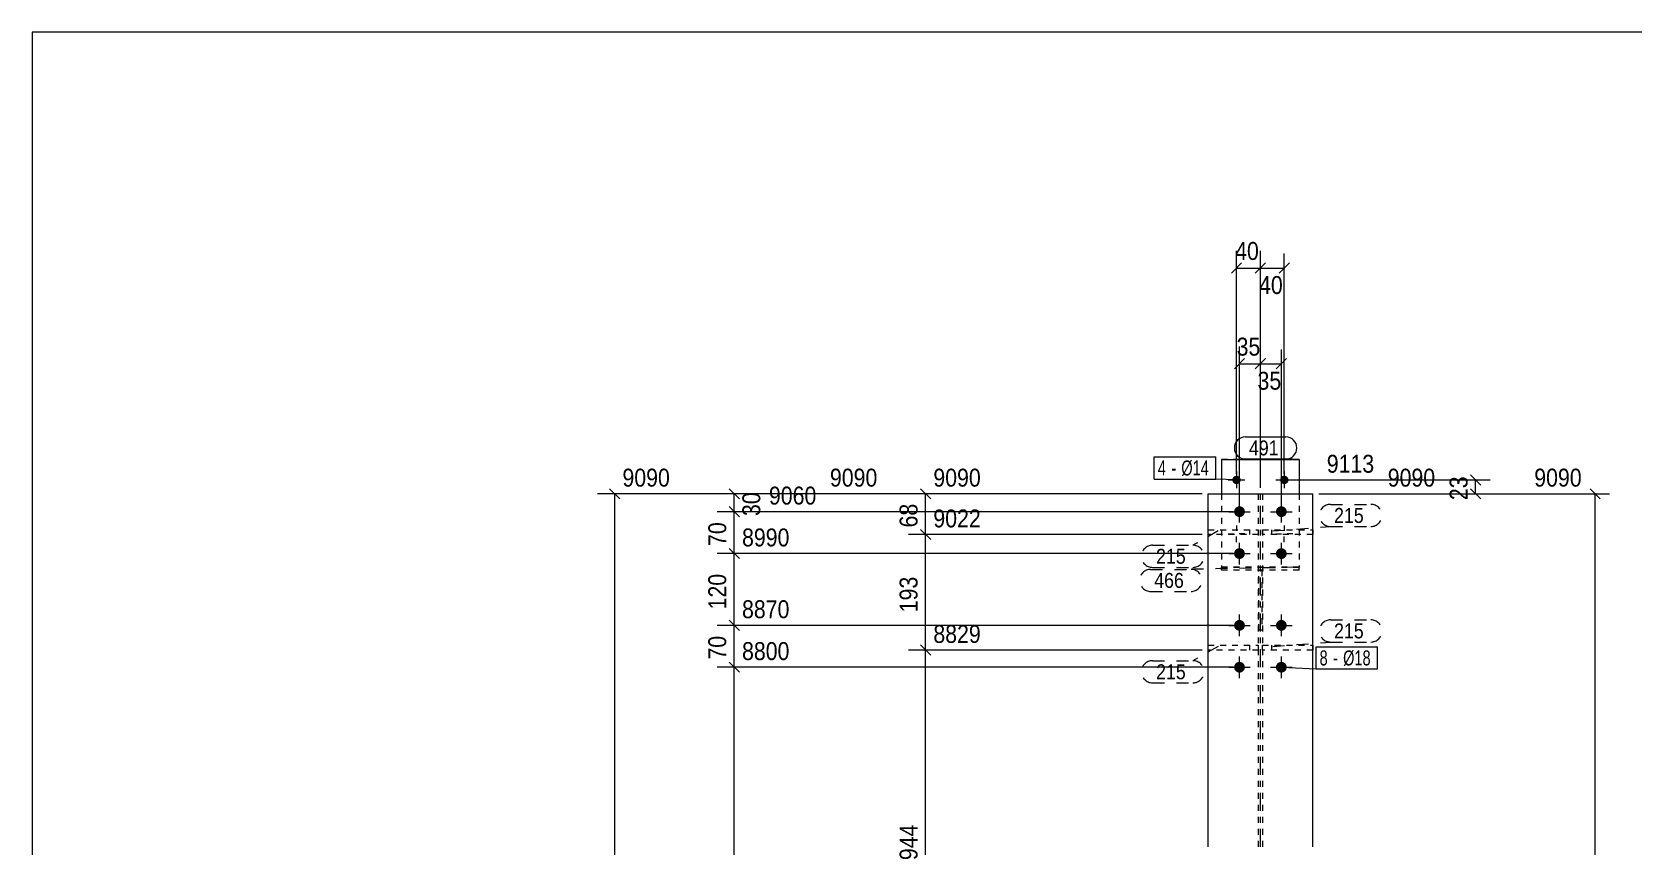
# Model space of a CAD drawing. Header units: millimetres. Extents: x 2 to 825, y 1 to 579.
# Drawn here: x 5 to 272.9, y 442.8 to 579 of the extents above; entities that cross this region are included whole.
import ezdxf

# ---------------------------------------------------------------- set-up
doc = ezdxf.new("R2010")
doc.units = ezdxf.units.MM
for name, pattern in [('XKITLINE00', [0]), ('XKITLINE01', [4, 1, -1, 1, -1]), ('XKITLINE02', [4, 2, -2]), ('XKITLINE03', [6, 3, -1, 1, -1])]:
    doc.linetypes.add(name, pattern=pattern)
for name, color, linetype, lineweight in [('Bolt', 3, 'Continuous', 0), ('BoltMark', 7, 'Continuous', 0), ('Dimensions', 7, 'Continuous', 0), ('DrawingSheet', 5, 'Continuous', 0), ('Part', 2, 'Continuous', 0), ('PartMark', 7, 'Continuous', 0)]:
    doc.layers.add(name, color=color, linetype=linetype, lineweight=lineweight)
doc.styles.add('ARIAL', font='ARIAL.TTF')
doc.styles.add('ARIAL_NARROW', font='ARIALN.TTF')

# ---------------------------------------------------------------- blocks, each defined once
blk = doc.blocks.new('*A42')
at = {"layer": 'Bolt'}
for points in [[(206.05, 498.85), (206.05, 498.89), (206.06, 498.94), (206.07, 498.98), (206.08, 499.02), (206.09, 499.07), (206.1, 499.11), (206.12, 499.15), (206.14, 499.19), (206.16, 499.23), (206.18, 499.27), (206.2, 499.3), (206.23, 499.34), (206.25, 499.38), (206.28, 499.41), (206.31, 499.44), (206.35, 499.47), (206.38, 499.5), (206.41, 499.53), (206.45, 499.55), (206.49, 499.58), (206.53, 499.6), (206.57, 499.62), (206.61, 499.64), (206.65, 499.65), (206.69, 499.67), (206.73, 499.68), (206.77, 499.69), (206.82, 499.7), (206.86, 499.7), (206.91, 499.7), (206.95, 499.7), (206.99, 499.7), (207.04, 499.7), (207.08, 499.7), (207.13, 499.69), (207.17, 499.68), (207.21, 499.67), (207.25, 499.65), (207.29, 499.64), (207.33, 499.62), (207.37, 499.6), (207.41, 499.58), (207.45, 499.55), (207.49, 499.53), (207.52, 499.5), (207.55, 499.47), (207.59, 499.44), (207.62, 499.41), (207.65, 499.38), (207.67, 499.34), (207.7, 499.3), (207.72, 499.27), (207.74, 499.23), (207.76, 499.19), (207.78, 499.15), (207.8, 499.11), (207.81, 499.07), (207.82, 499.02), (207.83, 498.98), (207.84, 498.94), (207.85, 498.89), (207.85, 498.85), (207.85, 498.8), (207.85, 498.76), (207.85, 498.72), (207.84, 498.67), (207.83, 498.63), (207.82, 498.59), (207.81, 498.54), (207.8, 498.5), (207.78, 498.46), (207.76, 498.42), (207.74, 498.38), (207.72, 498.34), (207.7, 498.3), (207.67, 498.27), (207.65, 498.23), (207.62, 498.2), (207.59, 498.17), (207.55, 498.14), (207.52, 498.11), (207.49, 498.08), (207.45, 498.06), (207.41, 498.03), (207.37, 498.01), (207.33, 497.99), (207.29, 497.97), (207.25, 497.96), (207.21, 497.94), (207.17, 497.93), (207.13, 497.92), (207.08, 497.91), (207.04, 497.91), (206.99, 497.91), (206.95, 497.9), (206.91, 497.91), (206.86, 497.91), (206.82, 497.91), (206.77, 497.92), (206.73, 497.93), (206.69, 497.94), (206.65, 497.96), (206.61, 497.97), (206.57, 497.99), (206.53, 498.01), (206.49, 498.03), (206.45, 498.06), (206.41, 498.08), (206.38, 498.11), (206.35, 498.14), (206.31, 498.17), (206.28, 498.2), (206.25, 498.23), (206.23, 498.27), (206.2, 498.3), (206.18, 498.34), (206.16, 498.38), (206.14, 498.42), (206.12, 498.46), (206.1, 498.5), (206.09, 498.54), (206.08, 498.59), (206.07, 498.63), (206.06, 498.67), (206.05, 498.72), (206.05, 498.76), (206.05, 498.8)], [(213.05, 498.85), (213.05, 498.89), (213.06, 498.94), (213.07, 498.98), (213.08, 499.02), (213.09, 499.07), (213.1, 499.11), (213.12, 499.15), (213.14, 499.19), (213.16, 499.23), (213.18, 499.27), (213.2, 499.3), (213.23, 499.34), (213.25, 499.38), (213.28, 499.41), (213.31, 499.44), (213.35, 499.47), (213.38, 499.5), (213.41, 499.53), (213.45, 499.55), (213.49, 499.58), (213.53, 499.6), (213.57, 499.62), (213.61, 499.64), (213.65, 499.65), (213.69, 499.67), (213.73, 499.68), (213.77, 499.69), (213.82, 499.7), (213.86, 499.7), (213.91, 499.7), (213.95, 499.7), (213.99, 499.7), (214.04, 499.7), (214.08, 499.7), (214.13, 499.69), (214.17, 499.68), (214.21, 499.67), (214.25, 499.65), (214.29, 499.64), (214.33, 499.62), (214.37, 499.6), (214.41, 499.58), (214.45, 499.55), (214.49, 499.53), (214.52, 499.5), (214.55, 499.47), (214.59, 499.44), (214.62, 499.41), (214.65, 499.38), (214.67, 499.34), (214.7, 499.3), (214.72, 499.27), (214.74, 499.23), (214.76, 499.19), (214.78, 499.15), (214.8, 499.11), (214.81, 499.07), (214.82, 499.02), (214.83, 498.98), (214.84, 498.94), (214.85, 498.89), (214.85, 498.85), (214.85, 498.8), (214.85, 498.76), (214.85, 498.72), (214.84, 498.67), (214.83, 498.63), (214.82, 498.59), (214.81, 498.54), (214.8, 498.5), (214.78, 498.46), (214.76, 498.42), (214.74, 498.38), (214.72, 498.34), (214.7, 498.3), (214.67, 498.27), (214.65, 498.23), (214.62, 498.2), (214.59, 498.17), (214.55, 498.14), (214.52, 498.11), (214.49, 498.08), (214.45, 498.06), (214.41, 498.03), (214.37, 498.01), (214.33, 497.99), (214.29, 497.97), (214.25, 497.96), (214.21, 497.94), (214.17, 497.93), (214.13, 497.92), (214.08, 497.91), (214.04, 497.91), (213.99, 497.91), (213.95, 497.9), (213.91, 497.91), (213.86, 497.91), (213.82, 497.91), (213.77, 497.92), (213.73, 497.93), (213.69, 497.94), (213.65, 497.96), (213.61, 497.97), (213.57, 497.99), (213.53, 498.01), (213.49, 498.03), (213.45, 498.06), (213.41, 498.08), (213.38, 498.11), (213.35, 498.14), (213.31, 498.17), (213.28, 498.2), (213.25, 498.23), (213.23, 498.27), (213.2, 498.3), (213.18, 498.34), (213.16, 498.38), (213.14, 498.42), (213.12, 498.46), (213.1, 498.5), (213.09, 498.54), (213.08, 498.59), (213.07, 498.63), (213.06, 498.67), (213.05, 498.72), (213.05, 498.76), (213.05, 498.8)], [(206.05, 491.85), (206.05, 491.89), (206.06, 491.94), (206.07, 491.98), (206.08, 492.02), (206.09, 492.07), (206.1, 492.11), (206.12, 492.15), (206.14, 492.19), (206.16, 492.23), (206.18, 492.27), (206.2, 492.3), (206.23, 492.34), (206.25, 492.38), (206.28, 492.41), (206.31, 492.44), (206.35, 492.47), (206.38, 492.5), (206.41, 492.53), (206.45, 492.55), (206.49, 492.58), (206.53, 492.6), (206.57, 492.62), (206.61, 492.64), (206.65, 492.65), (206.69, 492.67), (206.73, 492.68), (206.77, 492.69), (206.82, 492.7), (206.86, 492.7), (206.91, 492.7), (206.95, 492.7), (206.99, 492.7), (207.04, 492.7), (207.08, 492.7), (207.13, 492.69), (207.17, 492.68), (207.21, 492.67), (207.25, 492.65), (207.29, 492.64), (207.33, 492.62), (207.37, 492.6), (207.41, 492.58), (207.45, 492.55), (207.49, 492.53), (207.52, 492.5), (207.55, 492.47), (207.59, 492.44), (207.62, 492.41), (207.65, 492.38), (207.67, 492.34), (207.7, 492.3), (207.72, 492.27), (207.74, 492.23), (207.76, 492.19), (207.78, 492.15), (207.8, 492.11), (207.81, 492.07), (207.82, 492.02), (207.83, 491.98), (207.84, 491.94), (207.85, 491.89), (207.85, 491.85), (207.85, 491.8), (207.85, 491.76), (207.85, 491.72), (207.84, 491.67), (207.83, 491.63), (207.82, 491.59), (207.81, 491.54), (207.8, 491.5), (207.78, 491.46), (207.76, 491.42), (207.74, 491.38), (207.72, 491.34), (207.7, 491.3), (207.67, 491.27), (207.65, 491.23), (207.62, 491.2), (207.59, 491.17), (207.55, 491.14), (207.52, 491.11), (207.49, 491.08), (207.45, 491.06), (207.41, 491.03), (207.37, 491.01), (207.33, 490.99), (207.29, 490.97), (207.25, 490.96), (207.21, 490.94), (207.17, 490.93), (207.13, 490.92), (207.08, 490.91), (207.04, 490.91), (206.99, 490.91), (206.95, 490.9), (206.91, 490.91), (206.86, 490.91), (206.82, 490.91), (206.77, 490.92), (206.73, 490.93), (206.69, 490.94), (206.65, 490.96), (206.61, 490.97), (206.57, 490.99), (206.53, 491.01), (206.49, 491.03), (206.45, 491.06), (206.41, 491.08), (206.38, 491.11), (206.35, 491.14), (206.31, 491.17), (206.28, 491.2), (206.25, 491.23), (206.23, 491.27), (206.2, 491.3), (206.18, 491.34), (206.16, 491.38), (206.14, 491.42), (206.12, 491.46), (206.1, 491.5), (206.09, 491.54), (206.08, 491.59), (206.07, 491.63), (206.06, 491.67), (206.05, 491.72), (206.05, 491.76), (206.05, 491.8)], [(213.05, 491.85), (213.05, 491.89), (213.06, 491.94), (213.07, 491.98), (213.08, 492.02), (213.09, 492.07), (213.1, 492.11), (213.12, 492.15), (213.14, 492.19), (213.16, 492.23), (213.18, 492.27), (213.2, 492.3), (213.23, 492.34), (213.25, 492.38), (213.28, 492.41), (213.31, 492.44), (213.35, 492.47), (213.38, 492.5), (213.41, 492.53), (213.45, 492.55), (213.49, 492.58), (213.53, 492.6), (213.57, 492.62), (213.61, 492.64), (213.65, 492.65), (213.69, 492.67), (213.73, 492.68), (213.77, 492.69), (213.82, 492.7), (213.86, 492.7), (213.91, 492.7), (213.95, 492.7), (213.99, 492.7), (214.04, 492.7), (214.08, 492.7), (214.13, 492.69), (214.17, 492.68), (214.21, 492.67), (214.25, 492.65), (214.29, 492.64), (214.33, 492.62), (214.37, 492.6), (214.41, 492.58), (214.45, 492.55), (214.49, 492.53), (214.52, 492.5), (214.55, 492.47), (214.59, 492.44), (214.62, 492.41), (214.65, 492.38), (214.67, 492.34), (214.7, 492.3), (214.72, 492.27), (214.74, 492.23), (214.76, 492.19), (214.78, 492.15), (214.8, 492.11), (214.81, 492.07), (214.82, 492.02), (214.83, 491.98), (214.84, 491.94), (214.85, 491.89), (214.85, 491.85), (214.85, 491.8), (214.85, 491.76), (214.85, 491.72), (214.84, 491.67), (214.83, 491.63), (214.82, 491.59), (214.81, 491.54), (214.8, 491.5), (214.78, 491.46), (214.76, 491.42), (214.74, 491.38), (214.72, 491.34), (214.7, 491.3), (214.67, 491.27), (214.65, 491.23), (214.62, 491.2), (214.59, 491.17), (214.55, 491.14), (214.52, 491.11), (214.49, 491.08), (214.45, 491.06), (214.41, 491.03), (214.37, 491.01), (214.33, 490.99), (214.29, 490.97), (214.25, 490.96), (214.21, 490.94), (214.17, 490.93), (214.13, 490.92), (214.08, 490.91), (214.04, 490.91), (213.99, 490.91), (213.95, 490.9), (213.91, 490.91), (213.86, 490.91), (213.82, 490.91), (213.77, 490.92), (213.73, 490.93), (213.69, 490.94), (213.65, 490.96), (213.61, 490.97), (213.57, 490.99), (213.53, 491.01), (213.49, 491.03), (213.45, 491.06), (213.41, 491.08), (213.38, 491.11), (213.35, 491.14), (213.31, 491.17), (213.28, 491.2), (213.25, 491.23), (213.23, 491.27), (213.2, 491.3), (213.18, 491.34), (213.16, 491.38), (213.14, 491.42), (213.12, 491.46), (213.1, 491.5), (213.09, 491.54), (213.08, 491.59), (213.07, 491.63), (213.06, 491.67), (213.05, 491.72), (213.05, 491.76), (213.05, 491.8)], [(206.05, 479.85), (206.05, 479.89), (206.06, 479.94), (206.07, 479.98), (206.08, 480.02), (206.09, 480.07), (206.1, 480.11), (206.12, 480.15), (206.14, 480.19), (206.16, 480.23), (206.18, 480.27), (206.2, 480.3), (206.23, 480.34), (206.25, 480.38), (206.28, 480.41), (206.31, 480.44), (206.35, 480.47), (206.38, 480.5), (206.41, 480.53), (206.45, 480.55), (206.49, 480.58), (206.53, 480.6), (206.57, 480.62), (206.61, 480.64), (206.65, 480.65), (206.69, 480.67), (206.73, 480.68), (206.77, 480.69), (206.82, 480.7), (206.86, 480.7), (206.91, 480.7), (206.95, 480.7), (206.99, 480.7), (207.04, 480.7), (207.08, 480.7), (207.13, 480.69), (207.17, 480.68), (207.21, 480.67), (207.25, 480.65), (207.29, 480.64), (207.33, 480.62), (207.37, 480.6), (207.41, 480.58), (207.45, 480.55), (207.49, 480.53), (207.52, 480.5), (207.55, 480.47), (207.59, 480.44), (207.62, 480.41), (207.65, 480.38), (207.67, 480.34), (207.7, 480.3), (207.72, 480.27), (207.74, 480.23), (207.76, 480.19), (207.78, 480.15), (207.8, 480.11), (207.81, 480.07), (207.82, 480.02), (207.83, 479.98), (207.84, 479.94), (207.85, 479.89), (207.85, 479.85), (207.85, 479.8), (207.85, 479.76), (207.85, 479.72), (207.84, 479.67), (207.83, 479.63), (207.82, 479.59), (207.81, 479.54), (207.8, 479.5), (207.78, 479.46), (207.76, 479.42), (207.74, 479.38), (207.72, 479.34), (207.7, 479.3), (207.67, 479.27), (207.65, 479.23), (207.62, 479.2), (207.59, 479.17), (207.55, 479.14), (207.52, 479.11), (207.49, 479.08), (207.45, 479.06), (207.41, 479.03), (207.37, 479.01), (207.33, 478.99), (207.29, 478.97), (207.25, 478.96), (207.21, 478.94), (207.17, 478.93), (207.13, 478.92), (207.08, 478.91), (207.04, 478.91), (206.99, 478.91), (206.95, 478.9), (206.91, 478.91), (206.86, 478.91), (206.82, 478.91), (206.77, 478.92), (206.73, 478.93), (206.69, 478.94), (206.65, 478.96), (206.61, 478.97), (206.57, 478.99), (206.53, 479.01), (206.49, 479.03), (206.45, 479.06), (206.41, 479.08), (206.38, 479.11), (206.35, 479.14), (206.31, 479.17), (206.28, 479.2), (206.25, 479.23), (206.23, 479.27), (206.2, 479.3), (206.18, 479.34), (206.16, 479.38), (206.14, 479.42), (206.12, 479.46), (206.1, 479.5), (206.09, 479.54), (206.08, 479.59), (206.07, 479.63), (206.06, 479.67), (206.05, 479.72), (206.05, 479.76), (206.05, 479.8)], [(213.05, 479.85), (213.05, 479.89), (213.06, 479.94), (213.07, 479.98), (213.08, 480.02), (213.09, 480.07), (213.1, 480.11), (213.12, 480.15), (213.14, 480.19), (213.16, 480.23), (213.18, 480.27), (213.2, 480.3), (213.23, 480.34), (213.25, 480.38), (213.28, 480.41), (213.31, 480.44), (213.35, 480.47), (213.38, 480.5), (213.41, 480.53), (213.45, 480.55), (213.49, 480.58), (213.53, 480.6), (213.57, 480.62), (213.61, 480.64), (213.65, 480.65), (213.69, 480.67), (213.73, 480.68), (213.77, 480.69), (213.82, 480.7), (213.86, 480.7), (213.91, 480.7), (213.95, 480.7), (213.99, 480.7), (214.04, 480.7), (214.08, 480.7), (214.13, 480.69), (214.17, 480.68), (214.21, 480.67), (214.25, 480.65), (214.29, 480.64), (214.33, 480.62), (214.37, 480.6), (214.41, 480.58), (214.45, 480.55), (214.49, 480.53), (214.52, 480.5), (214.55, 480.47), (214.59, 480.44), (214.62, 480.41), (214.65, 480.38), (214.67, 480.34), (214.7, 480.3), (214.72, 480.27), (214.74, 480.23), (214.76, 480.19), (214.78, 480.15), (214.8, 480.11), (214.81, 480.07), (214.82, 480.02), (214.83, 479.98), (214.84, 479.94), (214.85, 479.89), (214.85, 479.85), (214.85, 479.8), (214.85, 479.76), (214.85, 479.72), (214.84, 479.67), (214.83, 479.63), (214.82, 479.59), (214.81, 479.54), (214.8, 479.5), (214.78, 479.46), (214.76, 479.42), (214.74, 479.38), (214.72, 479.34), (214.7, 479.3), (214.67, 479.27), (214.65, 479.23), (214.62, 479.2), (214.59, 479.17), (214.55, 479.14), (214.52, 479.11), (214.49, 479.08), (214.45, 479.06), (214.41, 479.03), (214.37, 479.01), (214.33, 478.99), (214.29, 478.97), (214.25, 478.96), (214.21, 478.94), (214.17, 478.93), (214.13, 478.92), (214.08, 478.91), (214.04, 478.91), (213.99, 478.91), (213.95, 478.9), (213.91, 478.91), (213.86, 478.91), (213.82, 478.91), (213.77, 478.92), (213.73, 478.93), (213.69, 478.94), (213.65, 478.96), (213.61, 478.97), (213.57, 478.99), (213.53, 479.01), (213.49, 479.03), (213.45, 479.06), (213.41, 479.08), (213.38, 479.11), (213.35, 479.14), (213.31, 479.17), (213.28, 479.2), (213.25, 479.23), (213.23, 479.27), (213.2, 479.3), (213.18, 479.34), (213.16, 479.38), (213.14, 479.42), (213.12, 479.46), (213.1, 479.5), (213.09, 479.54), (213.08, 479.59), (213.07, 479.63), (213.06, 479.67), (213.05, 479.72), (213.05, 479.76), (213.05, 479.8)], [(206.05, 472.85), (206.05, 472.89), (206.06, 472.94), (206.07, 472.98), (206.08, 473.02), (206.09, 473.07), (206.1, 473.11), (206.12, 473.15), (206.14, 473.19), (206.16, 473.23), (206.18, 473.27), (206.2, 473.3), (206.23, 473.34), (206.25, 473.38), (206.28, 473.41), (206.31, 473.44), (206.35, 473.47), (206.38, 473.5), (206.41, 473.53), (206.45, 473.55), (206.49, 473.58), (206.53, 473.6), (206.57, 473.62), (206.61, 473.64), (206.65, 473.65), (206.69, 473.67), (206.73, 473.68), (206.77, 473.69), (206.82, 473.7), (206.86, 473.7), (206.91, 473.7), (206.95, 473.7), (206.99, 473.7), (207.04, 473.7), (207.08, 473.7), (207.13, 473.69), (207.17, 473.68), (207.21, 473.67), (207.25, 473.65), (207.29, 473.64), (207.33, 473.62), (207.37, 473.6), (207.41, 473.58), (207.45, 473.55), (207.49, 473.53), (207.52, 473.5), (207.55, 473.47), (207.59, 473.44), (207.62, 473.41), (207.65, 473.38), (207.67, 473.34), (207.7, 473.3), (207.72, 473.27), (207.74, 473.23), (207.76, 473.19), (207.78, 473.15), (207.8, 473.11), (207.81, 473.07), (207.82, 473.02), (207.83, 472.98), (207.84, 472.94), (207.85, 472.89), (207.85, 472.85), (207.85, 472.8), (207.85, 472.76), (207.85, 472.72), (207.84, 472.67), (207.83, 472.63), (207.82, 472.59), (207.81, 472.54), (207.8, 472.5), (207.78, 472.46), (207.76, 472.42), (207.74, 472.38), (207.72, 472.34), (207.7, 472.3), (207.67, 472.27), (207.65, 472.23), (207.62, 472.2), (207.59, 472.17), (207.55, 472.14), (207.52, 472.11), (207.49, 472.08), (207.45, 472.06), (207.41, 472.03), (207.37, 472.01), (207.33, 471.99), (207.29, 471.97), (207.25, 471.96), (207.21, 471.94), (207.17, 471.93), (207.13, 471.92), (207.08, 471.91), (207.04, 471.91), (206.99, 471.91), (206.95, 471.9), (206.91, 471.91), (206.86, 471.91), (206.82, 471.91), (206.77, 471.92), (206.73, 471.93), (206.69, 471.94), (206.65, 471.96), (206.61, 471.97), (206.57, 471.99), (206.53, 472.01), (206.49, 472.03), (206.45, 472.06), (206.41, 472.08), (206.38, 472.11), (206.35, 472.14), (206.31, 472.17), (206.28, 472.2), (206.25, 472.23), (206.23, 472.27), (206.2, 472.3), (206.18, 472.34), (206.16, 472.38), (206.14, 472.42), (206.12, 472.46), (206.1, 472.5), (206.09, 472.54), (206.08, 472.59), (206.07, 472.63), (206.06, 472.67), (206.05, 472.72), (206.05, 472.76), (206.05, 472.8)], [(213.05, 472.85), (213.05, 472.89), (213.06, 472.94), (213.07, 472.98), (213.08, 473.02), (213.09, 473.07), (213.1, 473.11), (213.12, 473.15), (213.14, 473.19), (213.16, 473.23), (213.18, 473.27), (213.2, 473.3), (213.23, 473.34), (213.25, 473.38), (213.28, 473.41), (213.31, 473.44), (213.35, 473.47), (213.38, 473.5), (213.41, 473.53), (213.45, 473.55), (213.49, 473.58), (213.53, 473.6), (213.57, 473.62), (213.61, 473.64), (213.65, 473.65), (213.69, 473.67), (213.73, 473.68), (213.77, 473.69), (213.82, 473.7), (213.86, 473.7), (213.91, 473.7), (213.95, 473.7), (213.99, 473.7), (214.04, 473.7), (214.08, 473.7), (214.13, 473.69), (214.17, 473.68), (214.21, 473.67), (214.25, 473.65), (214.29, 473.64), (214.33, 473.62), (214.37, 473.6), (214.41, 473.58), (214.45, 473.55), (214.49, 473.53), (214.52, 473.5), (214.55, 473.47), (214.59, 473.44), (214.62, 473.41), (214.65, 473.38), (214.67, 473.34), (214.7, 473.3), (214.72, 473.27), (214.74, 473.23), (214.76, 473.19), (214.78, 473.15), (214.8, 473.11), (214.81, 473.07), (214.82, 473.02), (214.83, 472.98), (214.84, 472.94), (214.85, 472.89), (214.85, 472.85), (214.85, 472.8), (214.85, 472.76), (214.85, 472.72), (214.84, 472.67), (214.83, 472.63), (214.82, 472.59), (214.81, 472.54), (214.8, 472.5), (214.78, 472.46), (214.76, 472.42), (214.74, 472.38), (214.72, 472.34), (214.7, 472.3), (214.67, 472.27), (214.65, 472.23), (214.62, 472.2), (214.59, 472.17), (214.55, 472.14), (214.52, 472.11), (214.49, 472.08), (214.45, 472.06), (214.41, 472.03), (214.37, 472.01), (214.33, 471.99), (214.29, 471.97), (214.25, 471.96), (214.21, 471.94), (214.17, 471.93), (214.13, 471.92), (214.08, 471.91), (214.04, 471.91), (213.99, 471.91), (213.95, 471.9), (213.91, 471.91), (213.86, 471.91), (213.82, 471.91), (213.77, 471.92), (213.73, 471.93), (213.69, 471.94), (213.65, 471.96), (213.61, 471.97), (213.57, 471.99), (213.53, 472.01), (213.49, 472.03), (213.45, 472.06), (213.41, 472.08), (213.38, 472.11), (213.35, 472.14), (213.31, 472.17), (213.28, 472.2), (213.25, 472.23), (213.23, 472.27), (213.2, 472.3), (213.18, 472.34), (213.16, 472.38), (213.14, 472.42), (213.12, 472.46), (213.1, 472.5), (213.09, 472.54), (213.08, 472.59), (213.07, 472.63), (213.06, 472.67), (213.05, 472.72), (213.05, 472.76), (213.05, 472.8)]]:
    blk.add_hatch(color=3, dxfattribs=at).paths.add_polyline_path(points, flags=17)
at = {"layer": 'Bolt', "color": 3, "linetype": 'XKITLINE00', "lineweight": 0}
for p, q in [((205.15, 498.8), (208.75, 498.8)), ((206.95, 497), (206.95, 500.6)), ((212.15, 498.8), (215.75, 498.8)), ((213.95, 497), (213.95, 500.6)), ((206.95, 490), (206.95, 493.6)), ((213.95, 490), (213.95, 493.6)), ((205.15, 491.8), (208.75, 491.8)), ((212.15, 491.8), (215.75, 491.8)), ((205.15, 479.8), (208.75, 479.8)), ((206.95, 478), (206.95, 481.6)), ((212.15, 479.8), (215.75, 479.8)), ((213.95, 478), (213.95, 481.6)), ((206.95, 471), (206.95, 474.6)), ((213.95, 471), (213.95, 474.6)), ((205.15, 472.8), (208.75, 472.8)), ((212.15, 472.8), (215.75, 472.8))]:
    blk.add_line(p, q, dxfattribs=at)
blk = doc.blocks.new('*A47')
at = {"layer": 'Bolt'}
for points in [[(207.15, 504.08), (207.15, 504.05), (207.14, 504.02), (207.14, 503.98), (207.13, 503.95), (207.12, 503.92), (207.11, 503.88), (207.1, 503.85), (207.08, 503.82), (207.07, 503.79), (207.05, 503.76), (207.03, 503.73), (207.01, 503.7), (206.99, 503.68), (206.97, 503.65), (206.94, 503.62), (206.92, 503.6), (206.89, 503.58), (206.87, 503.56), (206.84, 503.54), (206.81, 503.52), (206.78, 503.5), (206.75, 503.49), (206.72, 503.47), (206.69, 503.46), (206.65, 503.45), (206.62, 503.44), (206.59, 503.43), (206.55, 503.43), (206.52, 503.42), (206.48, 503.42), (206.45, 503.42), (206.42, 503.42), (206.38, 503.42), (206.35, 503.43), (206.31, 503.43), (206.28, 503.44), (206.25, 503.45), (206.21, 503.46), (206.18, 503.47), (206.15, 503.49), (206.12, 503.5), (206.09, 503.52), (206.06, 503.54), (206.03, 503.56), (206.01, 503.58), (205.98, 503.6), (205.96, 503.62), (205.93, 503.65), (205.91, 503.68), (205.89, 503.7), (205.87, 503.73), (205.85, 503.76), (205.83, 503.79), (205.82, 503.82), (205.8, 503.85), (205.79, 503.88), (205.78, 503.92), (205.77, 503.95), (205.76, 503.98), (205.76, 504.02), (205.75, 504.05), (205.75, 504.08), (205.75, 504.12), (205.75, 504.15), (205.75, 504.19), (205.76, 504.22), (205.76, 504.26), (205.77, 504.29), (205.78, 504.32), (205.79, 504.36), (205.8, 504.39), (205.82, 504.42), (205.83, 504.45), (205.85, 504.48), (205.87, 504.51), (205.89, 504.54), (205.91, 504.56), (205.93, 504.59), (205.96, 504.61), (205.98, 504.64), (206.01, 504.66), (206.03, 504.68), (206.06, 504.7), (206.09, 504.72), (206.12, 504.74), (206.15, 504.75), (206.18, 504.77), (206.21, 504.78), (206.25, 504.79), (206.28, 504.8), (206.31, 504.81), (206.35, 504.81), (206.38, 504.82), (206.42, 504.82), (206.45, 504.82), (206.48, 504.82), (206.52, 504.82), (206.55, 504.81), (206.59, 504.81), (206.62, 504.8), (206.65, 504.79), (206.69, 504.78), (206.72, 504.77), (206.75, 504.75), (206.78, 504.74), (206.81, 504.72), (206.84, 504.7), (206.87, 504.68), (206.89, 504.66), (206.92, 504.64), (206.94, 504.61), (206.97, 504.59), (206.99, 504.56), (207.01, 504.54), (207.03, 504.51), (207.05, 504.48), (207.07, 504.45), (207.08, 504.42), (207.1, 504.39), (207.11, 504.36), (207.12, 504.32), (207.13, 504.29), (207.14, 504.26), (207.14, 504.22), (207.15, 504.19), (207.15, 504.15), (207.15, 504.12)], [(215.15, 504.08), (215.15, 504.05), (215.14, 504.02), (215.14, 503.98), (215.13, 503.95), (215.12, 503.92), (215.11, 503.88), (215.1, 503.85), (215.08, 503.82), (215.07, 503.79), (215.05, 503.76), (215.03, 503.73), (215.01, 503.7), (214.99, 503.68), (214.97, 503.65), (214.94, 503.62), (214.92, 503.6), (214.89, 503.58), (214.87, 503.56), (214.84, 503.54), (214.81, 503.52), (214.78, 503.5), (214.75, 503.49), (214.72, 503.47), (214.69, 503.46), (214.65, 503.45), (214.62, 503.44), (214.59, 503.43), (214.55, 503.43), (214.52, 503.42), (214.48, 503.42), (214.45, 503.42), (214.42, 503.42), (214.38, 503.42), (214.35, 503.43), (214.31, 503.43), (214.28, 503.44), (214.25, 503.45), (214.21, 503.46), (214.18, 503.47), (214.15, 503.49), (214.12, 503.5), (214.09, 503.52), (214.06, 503.54), (214.03, 503.56), (214.01, 503.58), (213.98, 503.6), (213.96, 503.62), (213.93, 503.65), (213.91, 503.68), (213.89, 503.7), (213.87, 503.73), (213.85, 503.76), (213.83, 503.79), (213.82, 503.82), (213.8, 503.85), (213.79, 503.88), (213.78, 503.92), (213.77, 503.95), (213.76, 503.98), (213.76, 504.02), (213.75, 504.05), (213.75, 504.08), (213.75, 504.12), (213.75, 504.15), (213.75, 504.19), (213.76, 504.22), (213.76, 504.26), (213.77, 504.29), (213.78, 504.32), (213.79, 504.36), (213.8, 504.39), (213.82, 504.42), (213.83, 504.45), (213.85, 504.48), (213.87, 504.51), (213.89, 504.54), (213.91, 504.56), (213.93, 504.59), (213.96, 504.61), (213.98, 504.64), (214.01, 504.66), (214.03, 504.68), (214.06, 504.7), (214.09, 504.72), (214.12, 504.74), (214.15, 504.75), (214.18, 504.77), (214.21, 504.78), (214.25, 504.79), (214.28, 504.8), (214.31, 504.81), (214.35, 504.81), (214.38, 504.82), (214.42, 504.82), (214.45, 504.82), (214.48, 504.82), (214.52, 504.82), (214.55, 504.81), (214.59, 504.81), (214.62, 504.8), (214.65, 504.79), (214.69, 504.78), (214.72, 504.77), (214.75, 504.75), (214.78, 504.74), (214.81, 504.72), (214.84, 504.7), (214.87, 504.68), (214.89, 504.66), (214.92, 504.64), (214.94, 504.61), (214.97, 504.59), (214.99, 504.56), (215.01, 504.54), (215.03, 504.51), (215.05, 504.48), (215.07, 504.45), (215.08, 504.42), (215.1, 504.39), (215.11, 504.36), (215.12, 504.32), (215.13, 504.29), (215.14, 504.26), (215.14, 504.22), (215.15, 504.19), (215.15, 504.15), (215.15, 504.12)]]:
    blk.add_hatch(color=3, dxfattribs=at).paths.add_polyline_path(points, flags=17)
at = {"layer": 'Bolt', "color": 3, "linetype": 'XKITLINE00', "lineweight": 0}
for p, q in [((205.05, 504.12), (207.85, 504.12)), ((206.45, 505.52), (206.45, 502.72)), ((213.05, 504.12), (215.85, 504.12)), ((214.45, 505.52), (214.45, 502.72)), ((206.45, 496.52), (206.45, 495.59)), ((214.45, 496.52), (214.45, 495.59)), ((205.05, 495.12), (205.98, 495.12)), ((206.45, 493.72), (206.45, 494.65)), ((207.85, 495.12), (206.92, 495.12)), ((213.05, 495.12), (213.98, 495.12)), ((214.45, 493.72), (214.45, 494.65)), ((215.85, 495.12), (214.92, 495.12))]:
    blk.add_line(p, q, dxfattribs=at)
blk = doc.blocks.new('*A53')
at = {"layer": 'Part', "color": 7, "linetype": 'XKITLINE03', "lineweight": 0}
blk.add_line((210.45, 442.8), (210.45, 511.8), dxfattribs=at)
at = {"layer": 'Part', "color": 2, "linetype": 'XKITLINE00', "lineweight": 0}
for p, q in [((201.7, 442.8), (201.7, 501.8)), ((201.7, 501.8), (219.2, 501.8)), ((219.2, 442.8), (219.2, 501.8))]:
    blk.add_line(p, q, dxfattribs=at)
at = {"layer": 'Part', "color": 7, "linetype": 'XKITLINE01', "lineweight": 0}
for p, q in [((210.1, 501.8), (210.1, 442.8)), ((210.8, 501.8), (210.8, 442.8))]:
    blk.add_line(p, q, dxfattribs=at)
blk = doc.blocks.new('*A62')
at = {"layer": 'Part', "color": 7, "linetype": 'XKITLINE01', "lineweight": 0}
for p, q in [((210.2, 489.02), (210.7, 489.02)), ((210.2, 479.02), (210.2, 489.02)), ((210.2, 489.02), (210.7, 489.02)), ((210.7, 489.02), (210.7, 479.02)), ((210.7, 479.02), (210.2, 479.02))]:
    blk.add_line(p, q, dxfattribs=at)
blk = doc.blocks.new('*A63')
at = {"layer": 'Part', "color": 7, "linetype": 'XKITLINE01', "lineweight": 0}
for p, q in [((216.95, 489.52), (203.95, 489.52)), ((203.95, 489.02), (203.95, 489.52)), ((216.95, 489.02), (203.95, 489.02)), ((216.95, 489.02), (216.95, 489.52))]:
    blk.add_line(p, q, dxfattribs=at)
blk = doc.blocks.new('*A64')
at = {"layer": 'Part', "color": 2, "linetype": 'XKITLINE00', "lineweight": 0}
for p, q in [((203.95, 507.52), (203.95, 501.8)), ((203.95, 507.52), (216.95, 507.52)), ((216.95, 507.52), (216.95, 501.8))]:
    blk.add_line(p, q, dxfattribs=at)
at = {"layer": 'Part', "color": 7, "linetype": 'XKITLINE01', "lineweight": 0}
for p, q in [((216.95, 507.52), (203.95, 507.52)), ((203.95, 501.8), (203.95, 489.52)), ((216.95, 501.8), (216.95, 489.52)), ((216.95, 489.52), (203.95, 489.52)), ((203.95, 489.52), (216.95, 489.52))]:
    blk.add_line(p, q, dxfattribs=at)
blk = doc.blocks.new('*A70')
at = {"layer": 'Part', "color": 7, "linetype": 'XKITLINE01', "lineweight": 0}
for p, q in [((210.8, 475.67), (210.8, 476.47)), ((210.8, 476.47), (219.2, 476.47)), ((219.2, 475.67), (210.8, 475.67)), ((212.3, 476.47), (212.3, 475.67)), ((219.2, 476.47), (219.2, 475.67))]:
    blk.add_line(p, q, dxfattribs=at)
blk = doc.blocks.new('*A71')
at = {"layer": 'Part', "color": 7, "linetype": 'XKITLINE01', "lineweight": 0}
for p, q in [((210.8, 494.98), (210.8, 495.78)), ((210.8, 495.78), (219.2, 495.78)), ((212.3, 495.78), (212.3, 494.98)), ((219.2, 495.78), (219.2, 494.98)), ((219.2, 494.98), (210.8, 494.98))]:
    blk.add_line(p, q, dxfattribs=at)
blk = doc.blocks.new('*A72')
at = {"layer": 'Part', "color": 7, "linetype": 'XKITLINE01', "lineweight": 0}
for p, q in [((201.7, 475.67), (201.7, 476.47)), ((201.7, 476.47), (210.1, 476.47)), ((210.1, 475.67), (201.7, 475.67)), ((208.6, 476.47), (208.6, 475.67)), ((210.1, 476.47), (210.1, 475.67))]:
    blk.add_line(p, q, dxfattribs=at)
blk = doc.blocks.new('*A73')
at = {"layer": 'Part', "color": 7, "linetype": 'XKITLINE01', "lineweight": 0}
for p, q in [((201.7, 494.98), (201.7, 495.78)), ((201.7, 495.78), (210.1, 495.78)), ((208.6, 495.78), (208.6, 494.98)), ((210.1, 495.78), (210.1, 494.98)), ((210.1, 494.98), (201.7, 494.98))]:
    blk.add_line(p, q, dxfattribs=at)
blk = doc.blocks.new('*A106')
at = {"layer": 'DrawingSheet', "color": 5, "linetype": 'XKITLINE00', "lineweight": 0}
for p, q in [((825, 579), (5, 579)), ((5, 579), (5, 5))]:
    blk.add_line(p, q, dxfattribs=at)
blk = doc.blocks.new('*A158')
at = {"layer": 'PartMark', "color": 7, "linetype": 'XKITLINE02', "lineweight": 0}
for p, q in [((203.41, 476.28), (199.17, 473.89)), ((192.4, 473.89), (199.17, 473.89)), ((192.4, 470.19), (199.17, 470.19))]:
    blk.add_line(p, q, dxfattribs=at)
for centre, start, end in [((192.4, 472.04), 90, 270), ((199.17, 472.04), 270, 90)]:
    blk.add_arc(centre, 1.85, start, end, dxfattribs=at)
at = {"layer": 'PartMark', "color": 3, "style": 'ARIAL', "width": 0.85}
blk.add_text('215', height=2.5, dxfattribs=at).set_placement((193, 470.79))
blk = doc.blocks.new('*A159')
at = {"layer": 'PartMark', "color": 7, "linetype": 'XKITLINE02', "lineweight": 0}
for p, q in [((222.17, 500.03), (228.93, 500.03)), ((212.51, 495.59), (222.17, 496.33)), ((222.17, 496.33), (228.93, 496.33))]:
    blk.add_line(p, q, dxfattribs=at)
for centre, start, end in [((222.17, 498.18), 90, 270), ((228.93, 498.18), 270, 90)]:
    blk.add_arc(centre, 1.85, start, end, dxfattribs=at)
at = {"layer": 'PartMark', "color": 3, "style": 'ARIAL', "width": 0.85}
blk.add_text('215', height=2.5, dxfattribs=at).set_placement((222.77, 496.93))
blk = doc.blocks.new('*A160')
at = {"layer": 'PartMark', "color": 7, "linetype": 'XKITLINE02', "lineweight": 0}
for p, q in [((222.17, 480.72), (228.93, 480.72)), ((212.51, 476.28), (222.17, 477.02)), ((222.17, 477.02), (228.93, 477.02))]:
    blk.add_line(p, q, dxfattribs=at)
for centre, start, end in [((222.17, 478.87), 90, 270), ((228.93, 478.87), 270, 90)]:
    blk.add_arc(centre, 1.85, start, end, dxfattribs=at)
at = {"layer": 'PartMark', "color": 3, "style": 'ARIAL', "width": 0.85}
blk.add_text('215', height=2.5, dxfattribs=at).set_placement((222.77, 477.62))
blk = doc.blocks.new('*A164')
at = {"layer": 'PartMark', "color": 7, "linetype": 'XKITLINE00', "lineweight": 0}
for p, q in [((207.94, 511.32), (214.7, 511.32)), ((207.94, 507.62), (214.7, 507.62)), ((216.95, 507.52), (214.7, 507.62))]:
    blk.add_line(p, q, dxfattribs=at)
for centre, start, end in [((207.94, 509.47), 90, 270), ((214.7, 509.47), 270, 90)]:
    blk.add_arc(centre, 1.85, start, end, dxfattribs=at)
at = {"layer": 'PartMark', "color": 3, "style": 'ARIAL', "width": 0.85}
blk.add_text('491', height=2.5, dxfattribs=at).set_placement((208.54, 508.22))
blk = doc.blocks.new('*A165')
at = {"layer": 'PartMark', "color": 7, "linetype": 'XKITLINE02', "lineweight": 0}
for p, q in [((192.09, 489.17), (198.85, 489.17)), ((216.95, 489.52), (198.85, 489.17)), ((192.09, 485.47), (198.85, 485.47))]:
    blk.add_line(p, q, dxfattribs=at)
for centre, start, end in [((192.09, 487.32), 90, 270), ((198.85, 487.32), 270, 90)]:
    blk.add_arc(centre, 1.85, start, end, dxfattribs=at)
at = {"layer": 'PartMark', "color": 3, "style": 'ARIAL', "width": 0.85}
blk.add_text('466', height=2.5, dxfattribs=at).set_placement((192.69, 486.07))
blk = doc.blocks.new('*A175')
at = {"layer": 'Dimensions', "color": 7, "linetype": 'XKITLINE00', "lineweight": 0}
for p, q in [((206.45, 505.12), (206.45, 542.4)), ((210.45, 502.8), (210.45, 542.4)), ((207.3, 540.4), (205.6, 538.7)), ((206.45, 539.55), (210.45, 539.55)), ((211.3, 540.4), (209.6, 538.7))]:
    blk.add_line(p, q, dxfattribs=at)
at = {"layer": 'Dimensions', "color": 3}
for p in [(206.45, 539.55), (210.45, 539.55)]:
    blk.add_point(p, dxfattribs=at)
at = {"layer": 'Dimensions', "color": 3, "style": 'ARIAL', "width": 0.85}
blk.add_text('40', height=3, dxfattribs=at).set_placement((206.22, 540.9))
blk = doc.blocks.new('*A176')
at = {"layer": 'Dimensions', "color": 7, "linetype": 'XKITLINE00', "lineweight": 0}
for p, q in [((210.45, 502.8), (210.45, 541.95)), ((214.45, 505.12), (214.45, 541.95)), ((211.3, 540.4), (209.6, 538.7)), ((210.45, 539.55), (214.45, 539.55)), ((215.3, 540.4), (213.6, 538.7))]:
    blk.add_line(p, q, dxfattribs=at)
at = {"layer": 'Dimensions', "color": 3}
for p in [(210.45, 539.55), (214.45, 539.55)]:
    blk.add_point(p, dxfattribs=at)
at = {"layer": 'Dimensions', "color": 3, "style": 'ARIAL', "width": 0.85}
blk.add_text('40', height=3, dxfattribs=at).set_placement((210.22, 535.2))
blk = doc.blocks.new('*A177')
at = {"layer": 'Dimensions', "color": 7, "linetype": 'XKITLINE00', "lineweight": 0}
for p, q in [((206.95, 499.8), (206.95, 526.4)), ((210.45, 502.8), (210.45, 526.4)), ((207.8, 524.4), (206.1, 522.7)), ((206.95, 523.55), (210.45, 523.55)), ((211.3, 524.4), (209.6, 522.7))]:
    blk.add_line(p, q, dxfattribs=at)
at = {"layer": 'Dimensions', "color": 3}
for p in [(206.95, 523.55), (210.45, 523.55)]:
    blk.add_point(p, dxfattribs=at)
at = {"layer": 'Dimensions', "color": 3, "style": 'ARIAL', "width": 0.85}
blk.add_text('35', height=3, dxfattribs=at).set_placement((206.47, 524.9))
blk = doc.blocks.new('*A178')
at = {"layer": 'Dimensions', "color": 7, "linetype": 'XKITLINE00', "lineweight": 0}
for p, q in [((210.45, 502.8), (210.45, 525.95)), ((213.95, 499.8), (213.95, 525.95)), ((211.3, 524.4), (209.6, 522.7)), ((210.45, 523.55), (213.95, 523.55)), ((214.8, 524.4), (213.1, 522.7))]:
    blk.add_line(p, q, dxfattribs=at)
at = {"layer": 'Dimensions', "color": 3}
for p in [(210.45, 523.55), (213.95, 523.55)]:
    blk.add_point(p, dxfattribs=at)
at = {"layer": 'Dimensions', "color": 3, "style": 'ARIAL', "width": 0.85}
blk.add_text('35', height=3, dxfattribs=at).set_placement((209.97, 519.2))
blk = doc.blocks.new('*A180')
at = {"layer": 'Dimensions', "color": 7, "linetype": 'XKITLINE00', "lineweight": 0}
for p, q in [((215.45, 504.12), (248.85, 504.12)), ((245.6, 504.97), (247.3, 503.27)), ((246.45, 501.8), (246.45, 504.12)), ((220.2, 501.8), (248.85, 501.8)), ((245.6, 502.65), (247.3, 500.96))]:
    blk.add_line(p, q, dxfattribs=at)
at = {"layer": 'Dimensions', "color": 3}
for p in [(246.45, 504.12), (246.45, 501.8)]:
    blk.add_point(p, dxfattribs=at)
at = {"layer": 'Dimensions', "color": 3, "style": 'ARIAL', "width": 0.85}
for s, p in [('9113', (221.55, 505.32)), ('9090', (231.75, 503))]:
    blk.add_text(s, height=3, dxfattribs=at).set_placement(p)
blk.add_text('23', height=3, rotation=90.0002, dxfattribs=at).set_placement((245.1, 500.74))
blk = doc.blocks.new('*A182')
at = {"layer": 'Dimensions', "color": 7, "linetype": 'XKITLINE00', "lineweight": 0}
for p, q in [((200.7, 501.8), (99.6, 501.8)), ((101.6, 502.65), (103.3, 500.96)), ((102.45, 218.6), (102.45, 501.8)), ((203.06, 218.6), (99.6, 218.6)), ((101.6, 219.45), (103.3, 217.75))]:
    blk.add_line(p, q, dxfattribs=at)
at = {"layer": 'Dimensions', "color": 3}
for p in [(102.45, 501.8), (102.45, 218.6)]:
    blk.add_point(p, dxfattribs=at)
at = {"layer": 'Dimensions', "color": 3, "style": 'ARIAL', "width": 0.85}
blk.add_text('9090', height=3, dxfattribs=at).set_placement((103.75, 503))
blk.add_text('4356', height=3, rotation=90.0002, dxfattribs=at).set_placement((101.1, 355.75))
blk = doc.blocks.new('*A185')
at = {"layer": 'Dimensions', "color": 7, "linetype": 'XKITLINE00', "lineweight": 0}
for p, q in [((220.2, 501.8), (268.85, 501.8)), ((265.6, 502.65), (267.3, 500.96)), ((266.45, 219.97), (266.45, 501.8)), ((217.99, 219.97), (268.85, 219.97)), ((265.6, 220.81), (267.3, 219.12))]:
    blk.add_line(p, q, dxfattribs=at)
at = {"layer": 'Dimensions', "color": 3}
for p in [(266.45, 501.8), (266.45, 219.97)]:
    blk.add_point(p, dxfattribs=at)
at = {"layer": 'Dimensions', "color": 3, "style": 'ARIAL', "width": 0.85}
blk.add_text('9090', height=3, dxfattribs=at).set_placement((256.25, 503))
blk.add_text('4343', height=3, rotation=90.0002, dxfattribs=at).set_placement((265.1, 356.44))
blk = doc.blocks.new('*A186')
at = {"layer": 'Dimensions', "color": 7, "linetype": 'XKITLINE00', "lineweight": 0}
for p, q in [((205.95, 472.8), (119.6, 472.8)), ((121.6, 473.65), (123.3, 471.96)), ((122.45, 81.13), (122.45, 472.8))]:
    blk.add_line(p, q, dxfattribs=at)
at = {"layer": 'Dimensions', "color": 3}
blk.add_point((122.45, 472.8), dxfattribs=at)
at = {"layer": 'Dimensions', "color": 3, "style": 'ARIAL', "width": 0.85}
blk.add_text('8800', height=3, dxfattribs=at).set_placement((123.75, 474))
blk = doc.blocks.new('*A187')
at = {"layer": 'Dimensions', "color": 7, "linetype": 'XKITLINE00', "lineweight": 0}
for p, q in [((205.95, 479.8), (119.6, 479.8)), ((121.6, 480.65), (123.3, 478.96)), ((122.45, 472.8), (122.45, 479.8)), ((205.95, 472.8), (119.6, 472.8)), ((121.6, 473.65), (123.3, 471.96))]:
    blk.add_line(p, q, dxfattribs=at)
at = {"layer": 'Dimensions', "color": 3}
for p in [(122.45, 479.8), (122.45, 472.8)]:
    blk.add_point(p, dxfattribs=at)
at = {"layer": 'Dimensions', "color": 3, "style": 'ARIAL', "width": 0.85}
blk.add_text('8870', height=3, dxfattribs=at).set_placement((123.75, 481))
blk.add_text('70', height=3, rotation=90.0002, dxfattribs=at).set_placement((121.1, 474.08))
blk = doc.blocks.new('*A188')
at = {"layer": 'Dimensions', "color": 7, "linetype": 'XKITLINE00', "lineweight": 0}
for p, q in [((205.95, 491.8), (119.6, 491.8)), ((121.6, 492.65), (123.3, 490.96)), ((122.45, 479.8), (122.45, 491.8)), ((205.95, 479.8), (119.6, 479.8)), ((121.6, 480.65), (123.3, 478.96))]:
    blk.add_line(p, q, dxfattribs=at)
at = {"layer": 'Dimensions', "color": 3}
for p in [(122.45, 491.8), (122.45, 479.8)]:
    blk.add_point(p, dxfattribs=at)
at = {"layer": 'Dimensions', "color": 3, "style": 'ARIAL', "width": 0.85}
blk.add_text('8990', height=3, dxfattribs=at).set_placement((123.75, 493))
blk.add_text('120', height=3, rotation=90.0002, dxfattribs=at).set_placement((121.1, 482.47))
blk = doc.blocks.new('*A189')
at = {"layer": 'Dimensions', "color": 7, "linetype": 'XKITLINE00', "lineweight": 0}
for p, q in [((205.95, 498.8), (119.6, 498.8)), ((121.6, 499.65), (123.3, 497.96)), ((122.45, 491.8), (122.45, 498.8)), ((205.95, 491.8), (119.6, 491.8)), ((121.6, 492.65), (123.3, 490.96))]:
    blk.add_line(p, q, dxfattribs=at)
at = {"layer": 'Dimensions', "color": 3}
for p in [(122.45, 498.8), (122.45, 491.8)]:
    blk.add_point(p, dxfattribs=at)
at = {"layer": 'Dimensions', "color": 3, "style": 'ARIAL', "width": 0.85}
blk.add_text('9060', height=3, dxfattribs=at).set_placement((128.25, 500))
blk.add_text('70', height=3, rotation=90.0002, dxfattribs=at).set_placement((121.1, 493.08))
blk = doc.blocks.new('*A190')
at = {"layer": 'Dimensions', "color": 7, "linetype": 'XKITLINE00', "lineweight": 0}
for p, q in [((200.7, 501.8), (120.05, 501.8)), ((121.6, 502.65), (123.3, 500.96)), ((122.45, 498.8), (122.45, 501.8)), ((205.95, 498.8), (120.05, 498.8)), ((121.6, 499.65), (123.3, 497.96))]:
    blk.add_line(p, q, dxfattribs=at)
at = {"layer": 'Dimensions', "color": 3}
for p in [(122.45, 501.8), (122.45, 498.8)]:
    blk.add_point(p, dxfattribs=at)
at = {"layer": 'Dimensions', "color": 3, "style": 'ARIAL', "width": 0.85}
blk.add_text('9090', height=3, dxfattribs=at).set_placement((138.45, 503))
blk.add_text('30', height=3, rotation=90.0002, dxfattribs=at).set_placement((126.8, 498.08))
blk = doc.blocks.new('*A199')
at = {"layer": 'Dimensions', "color": 7, "linetype": 'XKITLINE00', "lineweight": 0}
for p, q in [((200.7, 475.67), (151.6, 475.67)), ((153.6, 476.52), (155.3, 474.82)), ((154.45, 412.1), (154.45, 475.67)), ((153.6, 412.95), (155.3, 411.26)), ((174.1, 412.1), (151.6, 412.1))]:
    blk.add_line(p, q, dxfattribs=at)
at = {"layer": 'Dimensions', "color": 3}
for p in [(154.45, 475.67), (154.45, 412.1)]:
    blk.add_point(p, dxfattribs=at)
at = {"layer": 'Dimensions', "color": 3, "style": 'ARIAL', "width": 0.85}
blk.add_text('8829', height=3, dxfattribs=at).set_placement((155.75, 476.87))
blk.add_text('944', height=3, rotation=90.0002, dxfattribs=at).set_placement((153.1, 440.55))
blk = doc.blocks.new('*A200')
at = {"layer": 'Dimensions', "color": 7, "linetype": 'XKITLINE00', "lineweight": 0}
for p, q in [((153.6, 495.83), (155.3, 494.14)), ((200.7, 494.98), (151.6, 494.98)), ((154.45, 475.67), (154.45, 494.98)), ((200.7, 475.67), (151.6, 475.67)), ((153.6, 476.52), (155.3, 474.82))]:
    blk.add_line(p, q, dxfattribs=at)
at = {"layer": 'Dimensions', "color": 3}
for p in [(154.45, 494.98), (154.45, 475.67)]:
    blk.add_point(p, dxfattribs=at)
at = {"layer": 'Dimensions', "color": 3, "style": 'ARIAL', "width": 0.85}
blk.add_text('9022', height=3, dxfattribs=at).set_placement((155.75, 496.18))
blk.add_text('193', height=3, rotation=90.0002, dxfattribs=at).set_placement((153.1, 481.99))
blk = doc.blocks.new('*A201')
at = {"layer": 'Dimensions', "color": 7, "linetype": 'XKITLINE00', "lineweight": 0}
for p, q in [((200.7, 501.8), (151.6, 501.8)), ((153.6, 502.65), (155.3, 500.96)), ((154.45, 494.98), (154.45, 501.8)), ((153.6, 495.83), (155.3, 494.14)), ((200.7, 494.98), (151.6, 494.98))]:
    blk.add_line(p, q, dxfattribs=at)
at = {"layer": 'Dimensions', "color": 3}
for p in [(154.45, 501.8), (154.45, 494.98)]:
    blk.add_point(p, dxfattribs=at)
at = {"layer": 'Dimensions', "color": 3, "style": 'ARIAL', "width": 0.85}
blk.add_text('9090', height=3, dxfattribs=at).set_placement((155.75, 503))
blk.add_text('68', height=3, rotation=90.0002, dxfattribs=at).set_placement((153.1, 496.17))
blk = doc.blocks.new('*A203')
at = {"layer": 'BoltMark', "color": 7, "linetype": 'XKITLINE00', "lineweight": 0}
for p, q in [((219.75, 476.21), (230.04, 476.21)), ((219.75, 472.51), (219.75, 476.21)), ((230.04, 472.51), (230.04, 476.21)), ((213.95, 472.8), (219.75, 472.51)), ((219.75, 472.51), (230.04, 472.51))]:
    blk.add_line(p, q, dxfattribs=at)
at = {"layer": 'BoltMark', "color": 3, "style": 'ARIAL_NARROW', "width": 0.85}
for s, p in [('8', (220.35, 473.11)), ('Ø18', (224.28, 473.11)), ('-', (222.62, 473.11))]:
    blk.add_text(s, height=2.5, dxfattribs=at).set_placement(p)
blk = doc.blocks.new('*A205')
at = {"layer": 'BoltMark', "color": 7, "linetype": 'XKITLINE00', "lineweight": 0}
for p, q in [((192.69, 507.97), (202.99, 507.97)), ((192.69, 504.27), (192.69, 507.97)), ((202.99, 504.27), (202.99, 507.97)), ((192.69, 504.27), (202.99, 504.27)), ((206.45, 504.12), (202.99, 504.27))]:
    blk.add_line(p, q, dxfattribs=at)
at = {"layer": 'BoltMark', "color": 3, "style": 'ARIAL_NARROW', "width": 0.85}
for s, p in [('4', (193.29, 504.87)), ('Ø14', (197.22, 504.87)), ('-', (195.56, 504.87))]:
    blk.add_text(s, height=2.5, dxfattribs=at).set_placement(p)
blk = doc.blocks.new('*A208')
at = {"layer": 'PartMark', "color": 7, "linetype": 'XKITLINE02', "lineweight": 0}
for p, q in [((192.4, 493.2), (199.17, 493.2)), ((203.41, 495.59), (199.17, 493.2)), ((192.4, 489.5), (199.17, 489.5))]:
    blk.add_line(p, q, dxfattribs=at)
for centre, start, end in [((192.4, 491.35), 90, 270), ((199.17, 491.35), 270, 90)]:
    blk.add_arc(centre, 1.85, start, end, dxfattribs=at)
at = {"layer": 'PartMark', "color": 3, "style": 'ARIAL', "width": 0.85}
blk.add_text('215', height=2.5, dxfattribs=at).set_placement((193, 490.1))

msp = doc.modelspace()

# ---------------------------------------------------------------- block references
at = {"lineweight": 0}
for name in ['*A106', '*A175', '*A176', '*A177', '*A178', '*A164', '*A205', '*A64', '*A180', '*A182', '*A190', '*A201', '*A47', '*A185', '*A189', '*A200', '*A42', '*A159', '*A188', '*A73', '*A71', '*A208', '*A165', '*A63', '*A62', '*A187', '*A199', '*A160', '*A186', '*A158', '*A72', '*A70', '*A203']:
    msp.add_blockref(name, (0, 0), dxfattribs=at)
at = {"layer": 'Part', "lineweight": 0}
msp.add_blockref('*A53', (0, 0), dxfattribs=at)

doc.saveas('drawing.dxf')
